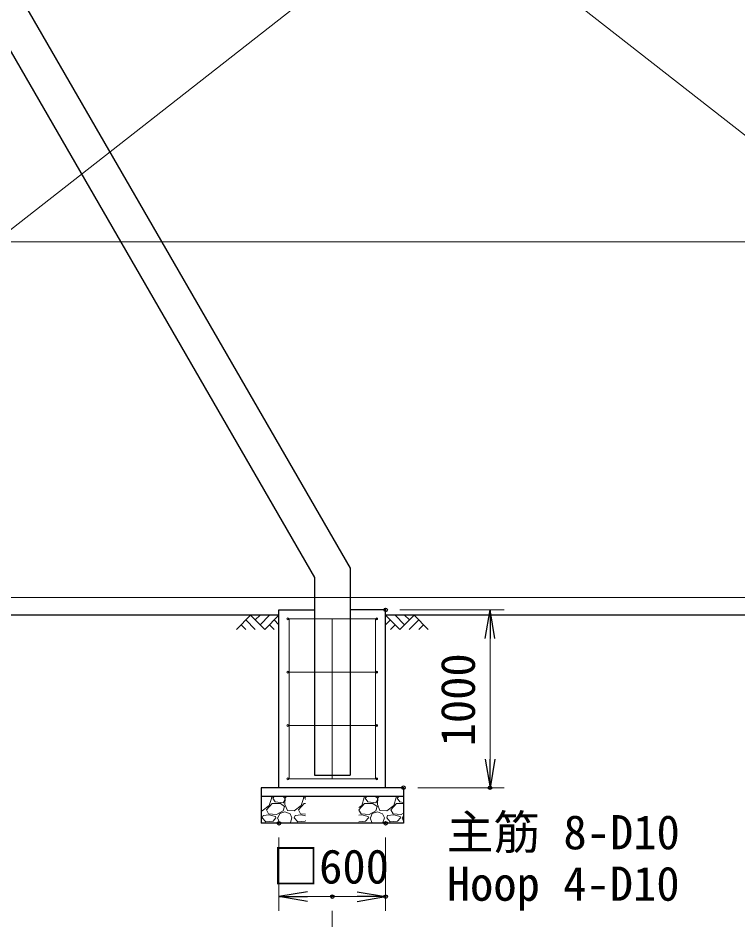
# Model space of a CAD drawing. Units: millimetres, scale not verified. Extents: x -16800 to 16800, y -11880 to 11880.
# Drawn here: x -9429 to -5382, y -3956 to 1116 of the extents above; entities that cross this region are included whole.
import ezdxf
from ezdxf.enums import TextEntityAlignment as Align

# ---------------------------------------------------------------- set-up
doc = ezdxf.new("R2010")
doc.units = ezdxf.units.MM
doc.header["$LTSCALE"] = 40
doc.header["$PDMODE"] = 32
doc.header["$PDSIZE"] = 20
for name, color, linetype, lineweight in [('0-1_D-STR1', 1, 'Continuous', 25), ('0-3_D-STR3', 3, 'Continuous', 13), ('0-5_D-STR-DIM', 7, 'Continuous', 13), ('0-6_D-STR-TXT', 7, 'Continuous', 13), ('0-9_D-BGD', 7, 'Continuous', 25), ('0-A_D-DCR-HCH', 7, 'Continuous', 13), ('0-B_D-STR4', 7, 'Continuous', 25)]:
    doc.layers.add(name, color=color, linetype=linetype, lineweight=lineweight)
doc.layers.add('0-7_0', color=7, linetype='Continuous')
doc.layers.add('0-8_Defpoints', color=8, linetype='Continuous')
doc.styles.add('ＭＳ ゴシック', font='')
doc.styles.get('ＭＳ ゴシック').set_extended_font_data('MS Gothic')

# ---------------------------------------------------------------- blocks, each defined once
blk = doc.blocks.new('_Open')
at = {"layer": '0-7_0'}
blk.add_line((-40, 6.67), (0, 0), dxfattribs=at)
blk.add_lwpolyline([(-40, -6.67), (0, 0), (-40, 0)], dxfattribs=at)

msp = doc.modelspace()

# ---------------------------------------------------------------- linework, layer by layer
at = {"layer": '0-1_D-STR1'}
for p, q in [((-11778.48, 5325.82), (-7562.08, -1977.19)), ((-11905.6, 5146.01), (-7762.08, -2030.78)), ((-7562.08, -1977.19), (-7562.08, -3142.48)), ((-7762.08, -2030.78), (-7762.08, -3142.48)), ((-7762.08, -3142.48), (-7562.08, -3142.48))]:
    msp.add_line(p, q, dxfattribs=at)
at = {"layer": '0-3_D-STR3'}
for p, q in [((-11702.37, -1821.23), (-2848.83, 5111.12)), ((-9353.91, 3597.42), (-2433.58, -1821.23)), ((-11288.4, -142.48), (729.92, -142.48)), ((-11288.4, -2142.48), (729.92, -2142.48)), ((-7412.08, -2262.48), (-7912.08, -2262.48)), ((-7904.08, -3162.48), (-7904.08, -2262.48)), ((-7662.08, -3162.48), (-7662.08, -2262.48)), ((-7420.08, -3162.48), (-7420.08, -2262.48)), ((-7412.08, -2562.48), (-7912.08, -2562.48)), ((-7412.08, -2862.48), (-7912.08, -2862.48)), ((-7412.08, -3162.48), (-7912.08, -3162.48))]:
    msp.add_line(p, q, dxfattribs=at)
for centre in [(-7912.08, -2262.48), (-7412.08, -2262.48), (-7912.08, -2562.48), (-7412.08, -2562.48), (-7912.08, -2862.48), (-7412.08, -2862.48), (-7912.08, -3162.48), (-7412.08, -3162.48)]:
    msp.add_circle(centre, 5, dxfattribs=at)
at = {"layer": '0-5_D-STR-DIM'}
for p, q in [((-7282.08, -2212.48), (-6695.44, -2212.48)), ((-6775.44, -2372.48), (-6775.44, -3052.48)), ((-7182.08, -3212.48), (-6695.44, -3212.48)), ((-7962.08, -3492.48), (-7962.08, -3905.06)), ((-7362.08, -3492.48), (-7362.08, -3905.06)), ((-7802.08, -3825.06), (-7522.08, -3825.06)), ((-7662.08, -3905.06), (-7662.08, -4897.82))]:
    msp.add_line(p, q, dxfattribs=at)
at = {"layer": '0-8_Defpoints'}
for p in [(-7362.08, -2212.48), (-7262.08, -3212.48), (-6775.44, -3212.48), (-7962.08, -3412.48), (-7362.08, -3412.48), (-7662.08, -3825.06), (-7362.08, -3825.06)]:
    msp.add_point(p, dxfattribs=at)
at = {"layer": '0-9_D-BGD'}
for p, q in [((-7962.08, -2242.48), (-11845.08, -2242.48)), ((-2295.08, -2242.48), (-7362.08, -2242.48))]:
    msp.add_line(p, q, dxfattribs=at)
at = {"layer": '0-A_D-DCR-HCH'}
for p, q in [((-8121.72, -2242.48), (-8201.54, -2322.3)), ((-8148.32, -2269.08), (-8094.87, -2322.3)), ((-8121.72, -2242.48), (-8041.9, -2322.3)), ((-8095.11, -2269.08), (-8068.51, -2242.48)), ((-8068.51, -2295.69), (-8015.29, -2242.48)), ((-8041.9, -2322.3), (-7962.08, -2242.48)), ((-7988.69, -2269.08), (-7962.08, -2295.57)), ((-7282.26, -2322.3), (-7362.08, -2242.48)), ((-7335.48, -2269.08), (-7362.08, -2295.57)), ((-7255.66, -2295.69), (-7308.87, -2242.48)), ((-7202.45, -2242.48), (-7282.26, -2322.3)), ((-7228.91, -2269.22), (-7255.66, -2242.48)), ((-7175.84, -2269.08), (-7229.3, -2322.3)), ((-7202.45, -2242.48), (-7122.63, -2322.3)), ((-8174.93, -2295.69), (-8148.2, -2322.3)), ((-8015.29, -2295.69), (-7988.57, -2322.3)), ((-7308.87, -2295.69), (-7335.6, -2322.3)), ((-7149.23, -2295.69), (-7175.96, -2322.3)), ((-8016.7, -3312.46), (-8002.3, -3267.46)), ((-8002.3, -3267.46), (-8005.34, -3262.48)), ((-7988.31, -3262.48), (-7996.9, -3271.06)), ((-7996.9, -3271.06), (-7982.5, -3292.66)), ((-7982.5, -3292.66), (-7937.5, -3298.06)), ((-7928.5, -3271.06), (-7938.31, -3262.48)), ((-7937.5, -3298.06), (-7928.5, -3281.86)), ((-7926.7, -3269.26), (-7928.5, -3307.06)), ((-7928.5, -3281.86), (-7928.5, -3271.06)), ((-7919.26, -3262.48), (-7926.7, -3269.26)), ((-7836.7, -3312.46), (-7822.3, -3267.46)), ((-7822.3, -3267.46), (-7825.34, -3262.48)), ((-7812.08, -3266.25), (-7816.9, -3271.06)), ((-7816.9, -3271.06), (-7812.08, -3278.29)), ((-7496.7, -3312.46), (-7482.3, -3267.46)), ((-7482.3, -3267.46), (-7485.34, -3262.48)), ((-7468.31, -3262.48), (-7476.9, -3271.06)), ((-7476.9, -3271.06), (-7462.5, -3292.66)), ((-7462.5, -3292.66), (-7417.5, -3298.06)), ((-7408.5, -3271.06), (-7418.31, -3262.48)), ((-7417.5, -3298.06), (-7408.5, -3281.86)), ((-7406.7, -3269.26), (-7408.5, -3307.06)), ((-7408.5, -3281.86), (-7408.5, -3271.06)), ((-7399.26, -3262.48), (-7406.7, -3269.26)), ((-7316.7, -3312.46), (-7302.3, -3267.46)), ((-7302.3, -3267.46), (-7305.34, -3262.48)), ((-7288.31, -3262.48), (-7296.9, -3271.06)), ((-7296.9, -3271.06), (-7282.5, -3292.66)), ((-7282.5, -3292.66), (-7262.08, -3295.11)), ((-8032.9, -3337.66), (-8000.5, -3301.66)), ((-8020.3, -3359.26), (-8032.9, -3337.66)), ((-8000.5, -3301.66), (-7953.7, -3301.66)), ((-7937.5, -3343.06), (-7975.3, -3362.86)), ((-7953.7, -3301.66), (-7930.3, -3317.86)), ((-7930.3, -3317.86), (-7937.5, -3343.06)), ((-7928.5, -3307.06), (-7914.1, -3341.26)), ((-7914.1, -3341.26), (-7876.3, -3343.06)), ((-7876.3, -3343.06), (-7836.7, -3312.46)), ((-7852.9, -3337.66), (-7820.5, -3301.66)), ((-7840.3, -3359.26), (-7852.9, -3337.66)), ((-7820.5, -3301.66), (-7812.08, -3301.66)), ((-7512.08, -3336.76), (-7480.5, -3301.66)), ((-7512.08, -3324.35), (-7496.7, -3312.46)), ((-7500.3, -3359.26), (-7512.08, -3339.06)), ((-7480.5, -3301.66), (-7433.7, -3301.66)), ((-7417.5, -3343.06), (-7455.3, -3362.86)), ((-7433.7, -3301.66), (-7410.3, -3317.86)), ((-7410.3, -3317.86), (-7417.5, -3343.06)), ((-7408.5, -3307.06), (-7394.1, -3341.26)), ((-7394.1, -3341.26), (-7356.3, -3343.06)), ((-7356.3, -3343.06), (-7316.7, -3312.46)), ((-7332.9, -3337.66), (-7300.5, -3301.66)), ((-7320.3, -3359.26), (-7332.9, -3337.66)), ((-7300.5, -3301.66), (-7262.08, -3301.66)), ((-8056.3, -3382.66), (-8050.9, -3368.26)), ((-8036.5, -3404.26), (-8056.3, -3382.66)), ((-8016.7, -3364.66), (-8050.9, -3368.26)), ((-7975.3, -3362.86), (-8020.3, -3359.26)), ((-7980.7, -3373.66), (-8016.7, -3364.66)), ((-7978.9, -3382.66), (-7995.1, -3400.66)), ((-7978.9, -3382.66), (-7980.7, -3373.66)), ((-7969.9, -3382.66), (-7959.1, -3407.86)), ((-7968.1, -3382.66), (-7957.3, -3357.46)), ((-7957.3, -3357.46), (-7928.5, -3348.46)), ((-7928.5, -3348.46), (-7899.7, -3359.26)), ((-7899.7, -3359.26), (-7888.9, -3382.66)), ((-7897.9, -3407.86), (-7888.9, -3382.66)), ((-7876.3, -3382.66), (-7870.9, -3368.26)), ((-7856.5, -3404.26), (-7876.3, -3382.66)), ((-7836.7, -3364.66), (-7870.9, -3368.26)), ((-7812.08, -3361.52), (-7840.3, -3359.26)), ((-7812.08, -3370.82), (-7836.7, -3364.66)), ((-7812.08, -3397.32), (-7815.1, -3400.66)), ((-7496.7, -3364.66), (-7512.08, -3366.28)), ((-7455.3, -3362.86), (-7500.3, -3359.26)), ((-7460.7, -3373.66), (-7496.7, -3364.66)), ((-7458.9, -3382.66), (-7475.1, -3400.66)), ((-7458.9, -3382.66), (-7460.7, -3373.66)), ((-7449.9, -3382.66), (-7439.1, -3407.86)), ((-7448.1, -3382.66), (-7437.3, -3357.46)), ((-7437.3, -3357.46), (-7408.5, -3348.46)), ((-7408.5, -3348.46), (-7379.7, -3359.26)), ((-7379.7, -3359.26), (-7368.9, -3382.66)), ((-7377.9, -3407.86), (-7368.9, -3382.66)), ((-7356.3, -3382.66), (-7350.9, -3368.26)), ((-7336.5, -3404.26), (-7356.3, -3382.66)), ((-7316.7, -3364.66), (-7350.9, -3368.26)), ((-7275.3, -3362.86), (-7320.3, -3359.26)), ((-7280.7, -3373.66), (-7316.7, -3364.66)), ((-7278.9, -3382.66), (-7295.1, -3400.66)), ((-7278.9, -3382.66), (-7280.7, -3373.66)), ((-7262.08, -3355.94), (-7275.3, -3362.86)), ((-7269.9, -3382.66), (-7262.08, -3400.9)), ((-7268.1, -3382.66), (-7262.08, -3368.63)), ((-8053.14, -3412.48), (-8062.08, -3411.73)), ((-7995.1, -3400.66), (-8036.5, -3404.26)), ((-7991.5, -3411.46), (-7993.86, -3412.48)), ((-7988.46, -3412.48), (-7991.5, -3411.46)), ((-7959.1, -3407.86), (-7943.41, -3412.48)), ((-7913.58, -3412.48), (-7897.9, -3407.86)), ((-7885.3, -3411.46), (-7886.41, -3412.48)), ((-7873.14, -3412.48), (-7885.3, -3411.46)), ((-7815.1, -3400.66), (-7856.5, -3404.26)), ((-7812.08, -3411.72), (-7813.86, -3412.48)), ((-7475.1, -3400.66), (-7512.08, -3403.88)), ((-7471.5, -3411.46), (-7473.86, -3412.48)), ((-7468.46, -3412.48), (-7471.5, -3411.46)), ((-7439.1, -3407.86), (-7423.41, -3412.48)), ((-7393.58, -3412.48), (-7377.9, -3407.86)), ((-7365.3, -3411.46), (-7366.41, -3412.48)), ((-7353.14, -3412.48), (-7365.3, -3411.46)), ((-7295.1, -3400.66), (-7336.5, -3404.26)), ((-7291.5, -3411.46), (-7293.86, -3412.48)), ((-7288.46, -3412.48), (-7291.5, -3411.46))]:
    msp.add_line(p, q, dxfattribs=at)
msp.add_lwpolyline([(-8062.08, -3342.79), (-8056.3, -3343.06), (-8016.7, -3312.46)], dxfattribs=at)
at = {"layer": '0-B_D-STR4'}
for p, q in [((-7962.08, -3212.48), (-7962.08, -2212.48)), ((-7962.08, -2212.48), (-7762.08, -2212.48)), ((-7362.08, -2212.48), (-7562.08, -2212.48)), ((-7362.08, -3212.48), (-7362.08, -2212.48)), ((-7262.08, -3212.48), (-8062.08, -3212.48)), ((-8062.08, -3212.48), (-8062.08, -3412.48)), ((-7262.08, -3212.48), (-7262.08, -3412.48)), ((-7262.08, -3262.48), (-8062.08, -3262.48)), ((-7262.08, -3412.48), (-8062.08, -3412.48))]:
    msp.add_line(p, q, dxfattribs=at)

# ---------------------------------------------------------------- block references
at = {"layer": '0-5_D-STR-DIM', "xscale": 4, "yscale": 4}
for p, rotation in [((-6775.44, -2212.48), 90), ((-6775.44, -3212.48), 270), ((-7962.08, -3825.06), 180)]:
    msp.add_blockref('_Open', p, dxfattribs=dict(at, rotation=rotation))
msp.add_blockref('_Open', (-7362.08, -3825.06), dxfattribs=at)

# ---------------------------------------------------------------- texts
at = {"layer": '0-5_D-STR-DIM', "style": 'ＭＳ ゴシック'}
msp.add_text('1000', height=192.4, rotation=90, dxfattribs=at).set_placement((-6802.43, -2980.08), align=Align.BOTTOM_LEFT)
msp.add_text('□600', height=192.4, dxfattribs=at).set_placement((-7998.68, -3809.22), align=Align.BOTTOM_LEFT)
at = {"layer": '0-6_D-STR-TXT', "style": 'ＭＳ ゴシック'}
for s, p in [('主筋 8-D10', (-7018.43, -3616.62)), ('Hoop 4-D10', (-7018.43, -3905.96))]:
    msp.add_text(s, height=192.4, dxfattribs=at).set_placement(p, align=Align.BOTTOM_LEFT)

doc.saveas('drawing.dxf')
